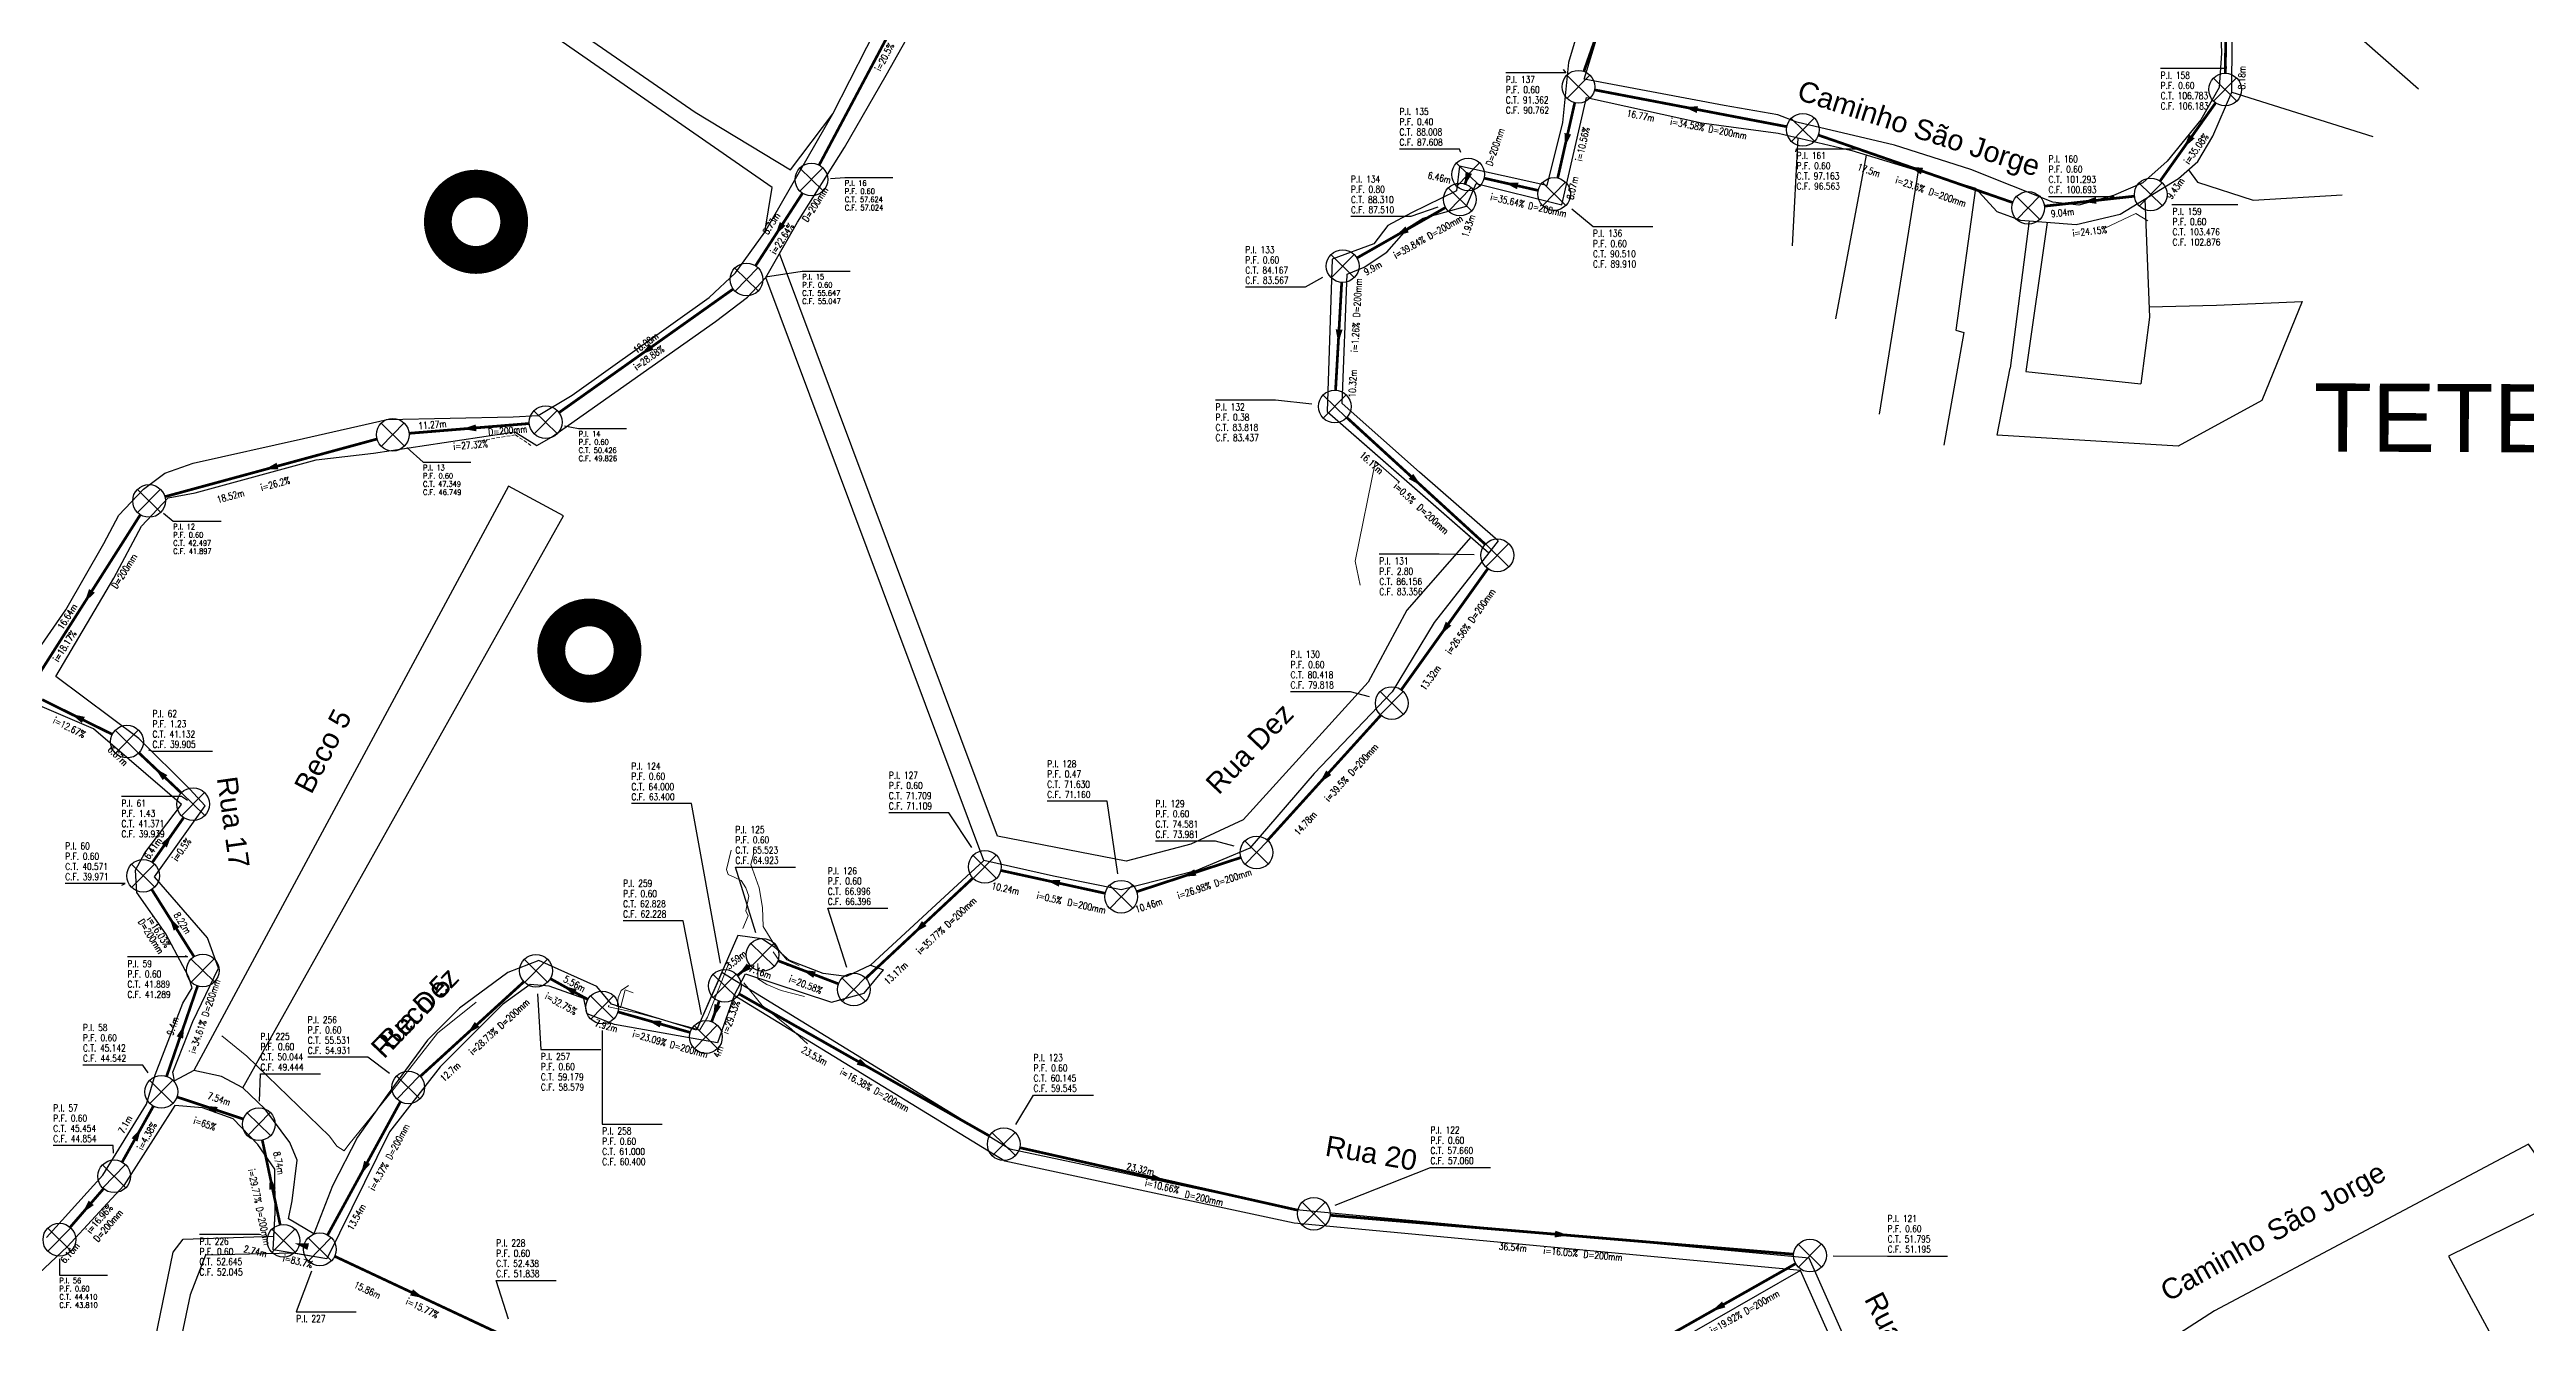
# Model space of a CAD drawing. Extents: x -289 to 361868, y -200 to 7352041.
# Drawn here: x 361453.2 to 361635, y 7351735.1 to 7351828.5 of the extents above; entities that cross this region are included whole.
import ezdxf
from ezdxf.enums import TextEntityAlignment as Align

# ---------------------------------------------------------------- set-up
doc = ezdxf.new("R2010")
doc.units = 0
doc.set_wipeout_variables(frame=1)
doc.linetypes.add('CONTINUO', pattern=[0])
doc.linetypes.add('HIDDEN', pattern=[0.375, 0.25, -0.125])
for name, color, linetype, lineweight in [('LT-CERCA', 2, 'ACAD_CERCA', 9), ('LT-CORRIMÃO-GUARDA-CORPO', 3, 'HIDDEN', 5), ('LT-MURO', 4, 'Continuous', 13), ('LT-TALUDE-CRISTA', 32, 'CONTINUO', 9), ('LT-TALUDE-PE', 32, 'CONTINUO', 9)]:
    doc.layers.add(name, color=color, linetype=linetype, lineweight=lineweight)
for name, color, linetype in [('PONTOS-Caixas - Esgoto_U', 1, 'Continuous'), ('PS_IND_COMPRIMENTO', 7, 'Continuous'), ('PS_IND_DIAMETRO', 7, 'Continuous'), ('PS_IND_FLUXO', 3, 'Continuous'), ('PS_IND_INCLINACAO', 7, 'Continuous'), ('PS_PONTOS_IDENTIFICACAO_LIN', 7, 'Continuous'), ('PS_PONTOS_IDENTIFICACAO_TXT', 7, 'Continuous'), ('quadrasultima', 250, 'Continuous'), ('TUBO_PVC', 1, 'Continuous'), ('ZZ-Carimbo Texto', 7, 'Continuous')]:
    doc.layers.add(name, color=color, linetype=linetype)
doc.styles.add('CARIMBO', font='arial.ttf', dxfattribs={"height": 2})
doc.styles.add('ROMANS', font='ROMANS.shx', dxfattribs={"height": 2})
doc.styles.get("Standard").update_dxf_attribs({"font": 'arial.ttf'})
doc.linetypes.add('ACAD_CERCA', pattern='A,25,-8,["x",Standard,S=5,R=0,X=-0.8,Y=-3],-8', length=41)

# ---------------------------------------------------------------- blocks, each defined once
blk = doc.blocks.new('*U13', base_point=(4191.731, 1118.971))
for p, q in [((4191.559, 1119.139), (4191.902, 1118.803)), ((4191.898, 1119.143), (4191.563, 1118.8))]:
    blk.add_line(p, q)
blk.add_circle((4191.731, 1118.971), 0.24)

msp = doc.modelspace()

# ---------------------------------------------------------------- linework, layer by layer
at = {"layer": 'LT-CERCA', "color": 0}
for points, elevation in [([(361603.99, 7351815.4), (361606.32, 7351816.49), (361607.2, 7351815.95)], 101.95), ([(361552.29, 7351796.77), (361550.53, 7351798.31), (361549.02, 7351790.99), (361549.4, 7351789.22)], 85.02), ([(361465.88, 7351756.15), (361467.7, 7351754.67), (361473.76, 7351748.79), (361474.3, 7351748.07), (361474.85, 7351747.71), (361475.19, 7351748.18), (361478.52, 7351752.29), (361481.7, 7351756.35), (361484.52, 7351758.63)], 46.09)]:
    msp.add_lwpolyline(points, dxfattribs=dict(at, elevation=elevation))
at = {"layer": 'LT-CORRIMÃO-GUARDA-CORPO', "color": 0, "elevation": 48.92}
msp.add_lwpolyline([(361484.55, 7351799.78), (361487.41, 7351800.25), (361488.59, 7351799.45)], dxfattribs=at)
at = {"layer": 'LT-MURO', "elevation": 63.27}
for points in [[(361500.94, 7351756.6), (361501.5, 7351757.53), (361502.49, 7351760), (361503.1, 7351761.57)], [(361500.94, 7351756.6), (361496.32, 7351757.84), (361494.24, 7351758.28), (361494.27, 7351758.4)]]:
    msp.add_lwpolyline(points, dxfattribs=at)
at = {"layer": 'LT-TALUDE-CRISTA'}
for points, elevation in [([(361504.9, 7351769.55), (361504.68, 7351768.73), (361505.29, 7351767.01), (361505.53, 7351765.58), (361505.6, 7351764.17), (361506.42, 7351762.84), (361507.33, 7351761.72), (361508.24, 7351761.3)], 66.98), ([(361508.62, 7351759.04), (361506.92, 7351759.47), (361505.86, 7351759.92), (361505.21, 7351760.33), (361505.2, 7351761.46)], 66.56), ([(361496.05, 7351759.32), (361495.47, 7351759.54), (361495.12, 7351758.21)], 62.31)]:
    msp.add_lwpolyline(points, dxfattribs=dict(at, elevation=elevation))
at = {"layer": 'LT-TALUDE-PE'}
for points, elevation in [([(361503.24, 7351769.78), (361502.89, 7351768.35), (361503.01, 7351767.98), (361503.5, 7351767.77), (361503.97, 7351767.55), (361504.32, 7351767.01), (361504.54, 7351766.4), (361504.32, 7351765.33), (361504.48, 7351764.97), (361504.1, 7351764.04)], 64.3), ([(361506.33, 7351762.32), (361506.76, 7351761.67), (361507.38, 7351761.31), (361508.3, 7351761)], 66.02), ([(361494.87, 7351758.29), (361494.95, 7351758.94), (361495.18, 7351759.47), (361495.72, 7351759.85)], 61.24), ([(361508.85, 7351755.56), (361507.68, 7351756.64), (361505.51, 7351758.37), (361504.18, 7351760.05)], 62.96)]:
    msp.add_lwpolyline(points, dxfattribs=dict(at, elevation=elevation))
at = {"layer": 'PS_IND_FLUXO'}
for points in [[(361574.14, 7351824.11, 0.5, 0, 0), (361573.15, 7351824.3, 0, 0, 0)], [(361564.63, 7351822.34, 0.5, 0, 0), (361564.41, 7351821.36, 0, 0, 0)], [(361610.42, 7351822.14, 0.5, 0, 0), (361609.84, 7351821.32, 0, 0, 0)], [(361557.37, 7351819.48, 0.5, 0, 0), (361557.05, 7351818.53, 0, 0, 0)], [(361560.96, 7351818.52, 0.5, 0, 0), (361559.99, 7351818.74, 0, 0, 0)], [(361590.62, 7351819.6, 0.5, 0, 0), (361589.68, 7351819.93, 0, 0, 0)], [(361603.4, 7351817.45, 0.5, 0, 0), (361602.41, 7351817.34, 0, 0, 0)], [(361507.02, 7351815.73, 0.5, 0, 0), (361506.48, 7351814.89, 0, 0, 0)], [(361552.84, 7351815.32, 0.5, 0, 0), (361551.97, 7351814.83, 0, 0, 0)], [(361547.85, 7351807.97, 0.5, 0, 0), (361547.79, 7351806.98, 0, 0, 0)], [(361497.41, 7351806.7, 0.5, 0, 0), (361496.6, 7351806.13, 0, 0, 0)], [(361484.52, 7351800.76, 0.5, 0, 0), (361483.52, 7351800.68, 0, 0, 0)], [(361469.95, 7351797.96, 0.5, 0, 0), (361468.99, 7351797.7, 0, 0, 0)], [(361553.12, 7351797.2, 0.5, 0, 0), (361553.86, 7351796.53, 0, 0, 0)], [(361456.34, 7351788.8, 0.5, 0, 0), (361455.8, 7351787.95, 0, 0, 0)], [(361555.88, 7351786.39, 0.5, 0, 0), (361555.29, 7351785.58, 0, 0, 0)], [(361455.71, 7351779.33, 0.5, 0, 0), (361454.81, 7351779.77, 0, 0, 0)], [(361461.7, 7351775.1, 0.5, 0, 0), (361460.97, 7351775.79, 0, 0, 0)], [(361547.09, 7351775.46, 0.5, 0, 0), (361546.42, 7351774.72, 0, 0, 0)], [(361461.63, 7351770.12, 0.5, 0, 0), (361462.21, 7351770.94, 0, 0, 0)], [(361537.3, 7351768.14, 0.5, 0, 0), (361536.35, 7351767.83, 0, 0, 0)], [(361527.34, 7351767.35, 0.5, 0, 0), (361526.37, 7351767.56, 0, 0, 0)], [(361462.55, 7351764, 0.5, 0, 0), (361462.01, 7351764.85, 0, 0, 0)], [(361517.41, 7351764.39, 0.5, 0, 0), (361516.68, 7351763.71, 0, 0, 0)], [(361504.55, 7351761.27, 0.5, 0, 0), (361503.77, 7351760.64, 0, 0, 0)], [(361509.36, 7351760.64, 0.5, 0, 0), (361508.42, 7351761, 0, 0, 0)], [(361491.79, 7351759.34, 0.5, 0, 0), (361490.91, 7351759.83, 0, 0, 0)], [(361462.79, 7351756.03, 0.5, 0, 0), (361463.12, 7351756.97, 0, 0, 0)], [(361484.6, 7351756.99, 0.5, 0, 0), (361483.87, 7351756.31, 0, 0, 0)], [(361498.07, 7351757.01, 0.5, 0, 0), (361497.11, 7351757.29, 0, 0, 0)], [(361502.26, 7351758.41, 0.5, 0, 0), (361501.91, 7351757.47, 0, 0, 0)], [(361512.57, 7351754.26, 0.5, 0, 0), (361513.44, 7351753.77, 0, 0, 0)], [(361465.49, 7351750.7, 0.5, 0, 0), (361464.54, 7351751.02, 0, 0, 0)], [(361459.46, 7351748.52, 0.5, 0, 0), (361459.95, 7351749.39, 0, 0, 0)], [(361476.54, 7351746.87, 0.5, 0, 0), (361476.06, 7351745.99, 0, 0, 0)], [(361469.59, 7351744.91, 0.5, 0, 0), (361469.39, 7351745.88, 0, 0, 0)], [(361534.12, 7351745.76, 0.5, 0, 0), (361535.1, 7351745.54, 0, 0, 0)], [(361456.29, 7351743.9, 0.5, 0, 0), (361455.63, 7351743.15, 0, 0, 0)], [(361472.21, 7351740.69, 0.5, 0, 0), (361471.24, 7351740.92, 0, 0, 0)], [(361563.69, 7351741.61, 0.5, 0, 0), (361564.69, 7351741.52, 0, 0, 0)], [(361479.79, 7351737.33, 0.5, 0, 0), (361480.69, 7351736.91, 0, 0, 0)], [(361576.07, 7351736.45, 0.5, 0, 0), (361575.2, 7351735.95, 0, 0, 0)]]:
    msp.add_lwpolyline(points, format="xyseb", dxfattribs=at)
at = {"layer": 'PS_PONTOS_IDENTIFICACAO_LIN', "linetype": 'Continuous'}
for points in [[(361564.28, 7351827.05), (361564.48, 7351826.82), (361560.08, 7351826.82)], [(361612.94, 7351827.27), (361612.93, 7351827.13), (361608.13, 7351827.13)], [(361556.77, 7351820.96), (361556.68, 7351821.22), (361552.28, 7351821.22)], [(361581.35, 7351821.02), (361581.42, 7351821.24), (361585.82, 7351821.24)], [(361510.52, 7351819.06), (361511.58, 7351819.12), (361515.1, 7351819.12)], [(361599.89, 7351817.74), (361599.91, 7351817.74), (361604.71, 7351817.74)], [(361608.94, 7351817.16), (361609, 7351817.14), (361613.8, 7351817.14)], [(361555.1, 7351816.96), (361553.12, 7351816.26), (361548.72, 7351816.26)], [(361564.93, 7351816.83), (361566.48, 7351815.53), (361570.88, 7351815.53)], [(361505.76, 7351811.85), (361508.46, 7351812.25), (361511.98, 7351812.25)], [(361546.63, 7351811.79), (361545.37, 7351811.08), (361540.97, 7351811.08)], [(361545.84, 7351802.51), (361543.18, 7351802.79), (361538.78, 7351802.79)], [(361491.01, 7351800.92), (361492.05, 7351800.72), (361495.57, 7351800.72)], [(361479.44, 7351799.32), (361480.63, 7351798.24), (361484.15, 7351798.24)], [(361461.6, 7351794.5), (361462.3, 7351793.91), (361465.82, 7351793.91)], [(361557.76, 7351791.44), (361555.2, 7351791.49), (361550.8, 7351791.49)], [(361550.07, 7351781.02), (361548.69, 7351781.39), (361544.29, 7351781.39)], [(361460.5, 7351777.15), (361460.78, 7351777.04), (361465.18, 7351777.04)], [(361463.34, 7351773.43), (361462.9, 7351773.72), (361458.5, 7351773.72)], [(361502.47, 7351761.49), (361500.32, 7351773.19), (361495.92, 7351773.19)], [(361520.91, 7351769.97), (361519.21, 7351772.52), (361514.81, 7351772.52)], [(361531.61, 7351768.04), (361530.83, 7351773.36), (361526.43, 7351773.36)], [(361540.15, 7351770.06), (361538.77, 7351770.44), (361534.37, 7351770.44)], [(361505.04, 7351763.72), (361503.55, 7351768.53), (361507.95, 7351768.53)], [(361458.53, 7351767.22), (361458.78, 7351767.33), (361454.38, 7351767.33)], [(361501.06, 7351757.73), (361499.71, 7351764.59), (361495.31, 7351764.59)], [(361501.06, 7351757.73), (361499.71, 7351764.59), (361495.31, 7351764.59)], [(361511.72, 7351761.17), (361510.33, 7351765.51), (361514.73, 7351765.51)], [(361463.19, 7351762.06), (361463.34, 7351761.94), (361458.94, 7351761.94)], [(361489.02, 7351759.24), (361489.28, 7351755.14), (361493.68, 7351755.14)], [(361489.02, 7351759.24), (361489.28, 7351755.14), (361493.68, 7351755.14)], [(361493.78, 7351756.54), (361493.78, 7351749.67), (361498.18, 7351749.67)], [(361493.78, 7351756.54), (361493.78, 7351749.67), (361498.18, 7351749.67)], [(361460.46, 7351753.45), (361460.08, 7351754.01), (361455.68, 7351754.01)], [(361478.18, 7351753.38), (361476.57, 7351754.58), (361472.17, 7351754.58)], [(361478.18, 7351753.38), (361476.57, 7351754.58), (361472.17, 7351754.58)], [(361468.64, 7351751.37), (361468.7, 7351753.36), (361473.1, 7351753.36)], [(361468.64, 7351751.37), (361468.7, 7351753.36), (361473.1, 7351753.36)], [(361524.12, 7351749.66), (361525.43, 7351751.8), (361529.83, 7351751.8)], [(361457.92, 7351747.55), (361457.9, 7351748.11), (361453.5, 7351748.11)], [(361547.57, 7351743.72), (361554.55, 7351746.49), (361558.95, 7351746.49)], [(361468.75, 7351741.55), (361468.63, 7351741.58), (361464.23, 7351741.58)], [(361468.75, 7351741.55), (361468.63, 7351741.58), (361464.23, 7351741.58)], [(361453.95, 7351739.8), (361453.95, 7351738.6), (361457.47, 7351738.6)], [(361584.1, 7351740.02), (361588.1, 7351740), (361592.5, 7351740)], [(361472.46, 7351738.89), (361471.33, 7351735.9), (361475.73, 7351735.9)], [(361472.46, 7351738.89), (361471.33, 7351735.9), (361475.73, 7351735.9)], [(361486.9, 7351735.37), (361486, 7351738.2), (361490.4, 7351738.2)], [(361486.9, 7351735.37), (361486, 7351738.2), (361490.4, 7351738.2)]]:
    msp.add_lwpolyline(points, dxfattribs=at)
at = {"layer": 'quadrasultima', "flags": 128}
for points in [[(361617.03, 7351836.58), (361623.06, 7351829.13), (361627.05, 7351825.64)], [(361613.36, 7351825.4), (361623.7, 7351822.15)], [(361581.51, 7351822.04), (361581.09, 7351814.11)], [(361586.53, 7351820.77), (361584.27, 7351808.75)], [(361590.35, 7351819.62), (361587.48, 7351801.76)], [(361610.17, 7351819.69), (361610.84, 7351818.78), (361614.92, 7351817.47), (361621.46, 7351817.87)], [(361594.54, 7351818.34), (361593.11, 7351807.94)], [(361606.97, 7351817.55), (361607.3, 7351808.89), (361606.67, 7351803.98)], [(361598.48, 7351815.95), (361597.09, 7351805.15)], [(361599.8, 7351815.84), (361598.23, 7351804.89), (361606.67, 7351803.98)], [(361607.27, 7351809.64), (361612.23, 7351809.76), (361618.52, 7351810.04), (361615.55, 7351802.76), (361609.41, 7351799.42), (361596.13, 7351800.23), (361597.09, 7351805.15)], [(361593.69, 7351807.75), (361592.22, 7351799.49)], [(361593.11, 7351807.94), (361593.69, 7351807.75)], [(361637.91, 7351744.24), (361629.24, 7351740), (361633.72, 7351731.71), (361646.62, 7351737.12)]]:
    msp.add_lwpolyline(points, dxfattribs=at)
at = {"layer": 'quadrasultima', "color": 5, "linetype": 'ByBlock', "lineweight": 30}
for points in [[(361451.08, 7351782.57), (361454.43, 7351787.42), (361457.2, 7351792.28), (361458.32, 7351794.36), (361460.13, 7351796.26), (361461.69, 7351797.44), (361463.77, 7351798.16), (361471.85, 7351799.97), (361478, 7351801.38), (361487.24, 7351801.56), (361489.09, 7351801.67), (361491.58, 7351803.17), (361501.62, 7351810.33), (361503.57, 7351812.14), (361505.71, 7351815.12), (361506.25, 7351818.39), (361482.05, 7351835.21)], [(361566.52, 7351833.74), (361564.67, 7351827.58), (361564.24, 7351823.17), (361563.09, 7351818.54), (361556.69, 7351819.96), (361556.46, 7351818.15), (361553.17, 7351816.54), (361551.42, 7351815.61), (361550.39, 7351814.26), (361547.34, 7351813.14), (361546.97, 7351801.96), (361558.83, 7351791.59), (361554.82, 7351786.49), (361551.75, 7351781.39), (361546.02, 7351775.4), (361541.3, 7351769.92), (361537.34, 7351768.26), (361531.86, 7351766.86), (361526.89, 7351767.88), (361521.79, 7351769.03), (361513.46, 7351761.35), (361511.71, 7351760.5), (361509.98, 7351760.73), (361507.51, 7351761.68), (361506.43, 7351762.67), (361505.48, 7351763.27), (361503.74, 7351763.52), (361500.7, 7351756.58), (361494.46, 7351758.49), (361493.39, 7351759.78), (361489.14, 7351761.67), (361486.86, 7351760.81), (361483.32, 7351758.18), (361480.96, 7351755.83), (361478, 7351751.79), (361475.83, 7351748.71), (361473.99, 7351745.16), (361472.62, 7351741.62), (361470.77, 7351742.72), (361471.03, 7351744.04), (361471.4, 7351747.02), (361470.86, 7351748.34), (361469.03, 7351750.79), (361467.4, 7351752.35), (361465.85, 7351753.17), (361463.81, 7351753.6), (361462.4, 7351752.85), (361462.28, 7351753.5), (361463.75, 7351757.21), (361465.63, 7351761.11), (361464.82, 7351763.35), (361460.94, 7351767.82), (361464.65, 7351773.02), (361463.52, 7351774.26), (361459.78, 7351777.97), (361453.7, 7351782.52), (361457.94, 7351789.73), (361459.97, 7351793.55), (361461.92, 7351795.62), (361463.91, 7351796), (361472.78, 7351798.41), (361477, 7351798.91), (361487.37, 7351800.46), (361488.99, 7351799.46), (361490.06, 7351800.09), (361502.08, 7351808.56), (361504.45, 7351810.36), (361505.79, 7351811.79), (361508.11, 7351815.86), (361511.55, 7351821.33), (361514.61, 7351826.65), (361518.35, 7351833.3)], [(361566.52, 7351833.74), (361564.67, 7351827.58), (361564.24, 7351823.17), (361563.09, 7351818.54), (361556.69, 7351819.96), (361556.46, 7351818.15), (361553.17, 7351816.54), (361551.42, 7351815.61), (361550.39, 7351814.26), (361547.34, 7351813.14), (361546.97, 7351801.96), (361557.51, 7351792.74), (361552.82, 7351787.38), (361549.97, 7351782.11), (361540.81, 7351772.01), (361536.96, 7351770.21), (361532.22, 7351768.97), (361522.79, 7351770.8), (361506.8, 7351813.56)], [(361612.47, 7351831.76), (361612.6, 7351828.26), (361612.42, 7351825.73), (361611.08, 7351823.36), (361608.6, 7351820.34), (361606.82, 7351818.74), (361604.68, 7351817.81), (361602.13, 7351817.09), (361600.22, 7351817.32), (361594.21, 7351819.72), (361588.59, 7351821.5), (361581.44, 7351823.18), (361580.05, 7351823.74), (361576.1, 7351824.41), (361565.83, 7351826.35), (361568.35, 7351834.58)], [(361612.47, 7351831.76), (361612.6, 7351828.26), (361612.42, 7351825.73), (361611.08, 7351823.36), (361608.6, 7351820.34), (361606.82, 7351818.74), (361604.68, 7351817.81), (361602.13, 7351817.09), (361600.22, 7351817.32), (361594.21, 7351819.72), (361588.59, 7351821.5), (361581.44, 7351823.18), (361580.05, 7351823.74), (361576.1, 7351824.41), (361565.83, 7351826.35), (361568.35, 7351834.58)], [(361506.8, 7351813.56), (361508.11, 7351815.86), (361511.55, 7351821.33), (361514.61, 7351826.65), (361518.35, 7351833.3)], [(361451.08, 7351782.57), (361454.43, 7351787.42), (361457.2, 7351792.28), (361458.32, 7351794.36), (361460.13, 7351796.26), (361461.69, 7351797.44), (361463.77, 7351798.16), (361471.85, 7351799.97), (361478, 7351801.38), (361487.24, 7351801.56), (361489.09, 7351801.67), (361491.58, 7351803.17), (361501.62, 7351810.33), (361503.57, 7351812.14), (361505.71, 7351815.12), (361510.7, 7351823.79), (361514.44, 7351831.15)], [(361491.04, 7351830.53), (361500.61, 7351823.93), (361507.6, 7351819.7), (361510.7, 7351823.79), (361514.44, 7351831.15)], [(361559.53, 7351792.48), (361553.76, 7351797.51), (361548.07, 7351802.55), (361548.43, 7351812.03), (361549.68, 7351812.56), (361551.35, 7351813.65), (361552.96, 7351815.48), (361554.01, 7351816.15), (361557.19, 7351817.02), (361557.9, 7351818.7), (361564.18, 7351817.13), (361566.01, 7351825.01), (361574.43, 7351823.13), (361580.07, 7351822.38), (361585.48, 7351821.1), (361594.54, 7351818.34), (361596.11, 7351816.64), (361597.84, 7351816), (361601.93, 7351815.67), (361605.15, 7351816.44), (361609.45, 7351819.06), (361610.87, 7351820.3), (361611.97, 7351822.16), (361613.36, 7351825.4), (361613.38, 7351829.22)], [(361559.53, 7351792.48), (361553.76, 7351797.51), (361548.07, 7351802.55), (361548.43, 7351812.03), (361549.68, 7351812.56), (361551.35, 7351813.65), (361552.96, 7351815.48), (361554.01, 7351816.15), (361557.19, 7351817.02), (361557.9, 7351818.7), (361564.18, 7351817.13), (361566.01, 7351825.01), (361574.43, 7351823.13), (361580.07, 7351822.38), (361585.48, 7351821.1), (361594.54, 7351818.34), (361596.11, 7351816.64), (361597.84, 7351816), (361601.93, 7351815.67), (361605.15, 7351816.44), (361609.45, 7351819.06), (361610.87, 7351820.3), (361611.97, 7351822.16), (361613.36, 7351825.4), (361613.38, 7351829.22)], [(361486.91, 7351796.49), (361463.81, 7351753.6), (361462.4, 7351752.85), (361462.28, 7351753.5), (361463.75, 7351757.21), (361465.63, 7351761.11), (361464.82, 7351763.35), (361460.94, 7351767.82), (361464.65, 7351773.02), (361463.52, 7351774.26), (361459.78, 7351777.97), (361453.7, 7351782.52), (361457.94, 7351789.73), (361459.97, 7351793.55), (361461.92, 7351795.62), (361463.91, 7351796), (361472.78, 7351798.41), (361477, 7351798.91), (361487.37, 7351800.46), (361488.99, 7351799.46), (361490.06, 7351800.09), (361502.08, 7351808.56), (361504.45, 7351810.36), (361505.79, 7351811.79)], [(361558.83, 7351791.59), (361554.82, 7351786.49), (361551.75, 7351781.39), (361546.02, 7351775.4), (361541.3, 7351769.92), (361537.34, 7351768.26), (361531.86, 7351766.86), (361526.89, 7351767.88), (361521.79, 7351769.03), (361505.79, 7351811.79)], [(361590.43, 7351721.63), (361582.35, 7351739.85), (361544.69, 7351743.38), (361523.69, 7351747.85), (361502.55, 7351760.81), (361500.7, 7351756.58), (361494.46, 7351758.49), (361493.39, 7351759.78), (361489.14, 7351761.67), (361486.86, 7351760.81), (361483.32, 7351758.18), (361480.96, 7351755.83), (361478, 7351751.79), (361475.83, 7351748.71), (361473.99, 7351745.16), (361472.62, 7351741.62), (361470.77, 7351742.72), (361471.03, 7351744.04), (361471.4, 7351747.02), (361470.86, 7351748.34), (361469.03, 7351750.79), (361467.4, 7351752.35), (361490.94, 7351794.31), (361486.91, 7351796.49)], [(361559.53, 7351792.48), (361558.83, 7351791.59)], [(361559.53, 7351792.48), (361558.83, 7351791.59)], [(361453, 7351741.36), (361457.13, 7351745.93), (361460.35, 7351751.14), (361460.97, 7351753.3), (361463.01, 7351758.54), (361463.7, 7351759.68), (361463.42, 7351760.5), (361461.75, 7351763.64), (361459.63, 7351766.67), (361459.53, 7351768.31), (361460.22, 7351769.58), (361462.9, 7351773.13), (361456.46, 7351778.68), (361449.78, 7351781.54)], [(361453, 7351741.36), (361457.13, 7351745.93), (361460.35, 7351751.14), (361460.97, 7351753.3), (361463.01, 7351758.54), (361463.7, 7351759.68), (361463.42, 7351760.5), (361461.75, 7351763.64), (361459.63, 7351766.67), (361459.53, 7351768.31), (361460.22, 7351769.58), (361462.9, 7351773.13), (361456.46, 7351778.68), (361449.78, 7351781.54)], [(361503.47, 7351759.12), (361504.29, 7351760.7), (361510.6, 7351758.63), (361513, 7351759.28), (361514.43, 7351761)], [(361513.46, 7351761.35), (361514.43, 7351761)], [(361581.7, 7351738.94), (361544.55, 7351742.42), (361523.33, 7351746.95), (361503.47, 7351759.12), (361502.24, 7351755.63), (361494.67, 7351756.98), (361492.68, 7351757.77), (361492.43, 7351758.9), (361489.88, 7351759.79), (361488.49, 7351759.91), (361486.47, 7351758.46), (361481.9, 7351753.89), (361478.18, 7351749.1), (361473.57, 7351739.8), (361469.63, 7351740.46), (361469.79, 7351743.17), (361469.76, 7351746.38), (361468.5, 7351748.18), (361466.7, 7351750.07), (361464.46, 7351750.86), (361462.41, 7351751.05), (361458.69, 7351745.18), (361454.52, 7351740.68), (361450.8, 7351737.17)], [(361503.47, 7351759.12), (361502.24, 7351755.63), (361494.67, 7351756.98), (361492.68, 7351757.77), (361492.43, 7351758.9), (361489.88, 7351759.79), (361488.49, 7351759.91), (361486.47, 7351758.46), (361481.9, 7351753.89), (361478.18, 7351749.1), (361473.57, 7351739.8), (361471.15, 7351740.2), (361464.66, 7351740.05), (361463.54, 7351737.16), (361461.52, 7351727.5), (361453.48, 7351714.86)], [(361598.04, 7351702.89), (361591.39, 7351717.2), (361581.7, 7351738.94), (361544.55, 7351742.42), (361523.33, 7351746.95), (361503.47, 7351759.12)], [(361469.69, 7351741.46), (361469.79, 7351743.17), (361469.76, 7351746.38), (361468.5, 7351748.18), (361466.7, 7351750.07), (361464.46, 7351750.86), (361462.41, 7351751.05), (361458.69, 7351745.18), (361454.52, 7351740.68), (361450.8, 7351737.17), (361445.44, 7351732.07), (361439.54, 7351727.05), (361435.03, 7351719.83), (361442.47, 7351715.03), (361443.89, 7351714.53), (361445.31, 7351714.53), (361446.41, 7351714.72), (361448.75, 7351714.97), (361450.04, 7351715.28), (361450.39, 7351715.04), (361459.86, 7351728.36), (361462.3, 7351740.27), (361463.02, 7351741.23), (361469.69, 7351741.46)], [(361591.39, 7351717.2), (361581.7, 7351738.94), (361569.09, 7351731.71)]]:
    msp.add_lwpolyline(points, dxfattribs=at)
at = {"layer": 'quadrasultima', "const_width": 2.04, "flags": 128}
for points in [[(361481.72, 7351815.88, 1), (361487.32, 7351815.88, 1)], [(361490.04, 7351784.42, 1), (361495.64, 7351784.42, 1)]]:
    msp.add_lwpolyline(points, format="xyb", close=True, dxfattribs=at)
at = {"layer": 'quadrasultima', "color": 5, "linetype": 'ByBlock', "lineweight": 30}
msp.add_lwpolyline([(361656.71, 7351727.22), (361652.77, 7351729.09), (361650.18, 7351731.01), (361648.71, 7351731.05), (361645.06, 7351741.67), (361640.35, 7351740.61), (361637.51, 7351744.83), (361635.11, 7351748.21), (361612.09, 7351735.98), (361599.9, 7351728.12), (361590.43, 7351721.63), (361599.21, 7351702.66), (361610.53, 7351705.94), (361616.48, 7351705.86), (361626.88, 7351707.77), (361644.78, 7351712.59), (361647.47, 7351717.42)], close=True, dxfattribs=at)
msp.add_lwpolyline([(361656.71, 7351727.22), (361652.77, 7351729.09), (361650.18, 7351731.01), (361648.71, 7351731.05), (361645.06, 7351741.67), (361640.35, 7351740.61), (361637.51, 7351744.83), (361635.11, 7351748.21), (361612.09, 7351735.98), (361599.9, 7351728.12), (361590.43, 7351721.63), (361599.21, 7351702.66), (361610.53, 7351705.94), (361616.48, 7351705.86), (361626.88, 7351707.77), (361644.78, 7351712.59), (361647.47, 7351717.42)], close=True, dxfattribs=at)
at = {"layer": 'TUBO_PVC', "linetype": 'Continuous', "const_width": 0.2}
for points in [[(361565.81, 7351826.92), (361571.04, 7351841.81)], [(361509.69, 7351820.03), (361520.17, 7351839.75)], [(361612.95, 7351832.56), (361612.87, 7351826.77)], [(361563.89, 7351819.09), (361565.14, 7351824.62)], [(361566.59, 7351825.56), (361580.7, 7351822.86)], [(361612.16, 7351824.6), (361608.09, 7351818.87)], [(361597.28, 7351817.29), (361583.02, 7351822.24)], [(361557.09, 7351818.66), (361557.32, 7351819.35)], [(361558.49, 7351819.08), (361562.46, 7351818.18)], [(361505.03, 7351812.65), (361508.47, 7351817.97)], [(361606.21, 7351817.76), (361599.61, 7351817.03)], [(361549.15, 7351813.22), (361555.66, 7351816.93)], [(361490.61, 7351801.88), (361503.39, 7351810.95)], [(361547.59, 7351803.52), (361548.04, 7351811.43)], [(361479.6, 7351800.36), (361488.44, 7351801.08)], [(361558.57, 7351792.22), (361548.41, 7351801.52)], [(361461.69, 7351795.71), (361477.25, 7351799.94)], [(361452.25, 7351782.37), (361459.89, 7351794.39)], [(361558.76, 7351790.43), (361552.41, 7351781.54)], [(361457.84, 7351778.27), (361452.69, 7351780.82)], [(361542.6, 7351770.5), (361550.91, 7351779.68)], [(361462.89, 7351773.98), (361459.78, 7351776.92)], [(361460.77, 7351768.88), (361463.07, 7351772.17)], [(361523.02, 7351768.29), (361530.69, 7351766.61)], [(361533, 7351766.73), (361540.65, 7351769.24)], [(361463.83, 7351761.96), (361460.73, 7351766.89)], [(361513.11, 7351760.37), (361520.98, 7351767.73)], [(361503.7, 7351760.58), (361504.62, 7351761.34)], [(361506.67, 7351761.67), (361511.11, 7351759.97)], [(361461.82, 7351753.19), (361464.09, 7351759.81)], [(361522.19, 7351748.81), (361503.82, 7351759.23)], [(361458.56, 7351746.9), (361460.85, 7351751)], [(361544.82, 7351743.36), (361524.41, 7351747.95)], [(361454.73, 7351742.1), (361457.19, 7351744.94)], [(361581.2, 7351740.13), (361547.18, 7351742.99)], [(361569.91, 7351732.96), (361581.35, 7351739.44)]]:
    msp.add_lwpolyline(points, dxfattribs=at)
at = {"layer": 'TUBO_PVC', "const_width": 0.2}
for points in [[(361480.43, 7351753.18), (361488.04, 7351760.13)], [(361489.97, 7351760.35), (361492.73, 7351758.82)], [(361494.94, 7351757.91), (361500.24, 7351756.4)], [(361502.36, 7351758.69), (361501.81, 7351757.19)], [(361467.45, 7351750.05), (361462.57, 7351751.67)], [(361473.63, 7351741.54), (361478.97, 7351751.32)], [(361468.84, 7351748.5), (361470.15, 7351742.29)], [(361471.56, 7351740.84), (361471.89, 7351740.76)], [(361474.15, 7351739.98), (361486.34, 7351734.26)]]:
    msp.add_lwpolyline(points, dxfattribs=at)

# ---------------------------------------------------------------- block references
at = {"layer": 'PONTOS-Caixas - Esgoto_U', "xscale": 5, "yscale": 5, "zscale": 5}
for p in [(361565.41, 7351825.79), (361612.86, 7351825.58), (361581.88, 7351822.63), (361509.13, 7351818.98), (361557.32, 7351819.35), (361563.63, 7351817.92), (361607.4, 7351817.89), (361556.71, 7351817.52), (361598.41, 7351816.9), (361548.11, 7351812.63), (361504.37, 7351811.65), (361547.53, 7351802.33), (361478.41, 7351800.26), (361489.63, 7351801.18), (361460.53, 7351795.4), (361559.46, 7351791.41), (361551.71, 7351780.57), (361458.91, 7351777.74), (361463.76, 7351773.15), (361541.79, 7351769.61), (361460.09, 7351767.9), (361521.85, 7351768.55), (361531.86, 7351766.36), (361505.55, 7351762.1), (361464.47, 7351760.95), (361488.92, 7351760.93), (361502.77, 7351759.82), (361493.78, 7351758.24), (361512.24, 7351759.55), (361501.39, 7351756.07), (361479.55, 7351752.37), (361461.43, 7351752.05), (361468.59, 7351749.67), (361523.24, 7351748.21), (361457.97, 7351745.85), (361545.99, 7351743.1), (361453.95, 7351741.2), (361470.39, 7351741.12), (361473.06, 7351740.49), (361582.4, 7351740.03)]:
    msp.add_blockref('*U13', p, dxfattribs=at)

# ---------------------------------------------------------------- texts
at = {"layer": 'PS_IND_COMPRIMENTO', "style": 'ROMANS', "width": 0.8}
for s, rotation, p in [('8.18m', 89.1992, (361614.09, 7351826.45)), ('16.77m', 349.1602, (361569.98, 7351823.66)), ('6.46m', 347.1925, (361555.21, 7351819.12)), ('8.07m', 77.2353, (361564.98, 7351818.36)), ('17.5m', 340.875, (361586.72, 7351819.66)), ('9.43m', 54.6194, (361609.22, 7351818.33)), ('8.73m', 57.028, (361506.19, 7351815.75)), ('1.93m', 71.33, (361557.34, 7351815.58)), ('9.04m', 6.2981, (361600.93, 7351816.55)), ('9.9m', 29.6552, (361550.32, 7351812.48)), ('18.08m', 35.3854, (361496.98, 7351806.99)), ('10.32m', 86.7816, (361548.85, 7351804.01)), ('11.27m', 4.6942, (361481.32, 7351800.99)), ('16.17m', 317.5339, (361550.23, 7351798.19)), ('18.52m', 15.2101, (361466.51, 7351795.75)), ('16.64m', 57.5785, (361454.54, 7351786.92)), ('13.32m', 54.4651, (361554.55, 7351782.43)), ('6.67m', 316.5322, (361458.24, 7351776.69)), ('14.78m', 47.8304, (361545.38, 7351771.75)), ('6.41m', 55.0517, (361460.82, 7351769.91)), ('10.24m', 347.6212, (361523.37, 7351766.96)), ('8.22m', 302.2545, (361462.98, 7351764.43)), ('10.46m', 18.1621, (361533.88, 7351765.73)), ('3.59m', 39.4025, (361503.6, 7351761.74)), ('7.16m', 339.1222, (361505.37, 7351760.85)), ('13.17m', 43.1191, (361515.33, 7351760.76)), ('5.56m', 330.9738, (361491.75, 7351759.97)), ('9.4m', 71.1337, (361462.27, 7351756.87)), ('7.92m', 344.091, (361494.08, 7351756.88)), ('4m', 69.8245, (361502.3, 7351754.99)), ('23.53m', 330.4476, (361509.36, 7351754.68)), ('12.7m', 42.421, (361482.63, 7351753.52)), ('7.54m', 341.5754, (361465.67, 7351751.52)), ('7.1m', 60.813, (361458.78, 7351749.66)), ('8.74m', 281.9186, (361470.06, 7351746.82)), ('23.32m', 347.3183, (361533.27, 7351746.37)), ('13.54m', 61.3638, (361475.75, 7351742.86)), ('6.16m', 49.1625, (361454.73, 7351740.23)), ('36.54m', 355.1906, (361560.6, 7351740.64)), ('2.74m', 346.5786, (361468.33, 7351740.35)), ('15.86m', 334.9002, (361476.55, 7351737.5))]:
    msp.add_text(s, height=0.5, rotation=rotation, dxfattribs=at).set_placement(p, align=Align.MIDDLE_CENTER)
at = {"layer": 'PS_IND_DIAMETRO', "style": 'ROMANS', "width": 0.8}
for rotation, p in [(71.33, (361559.3, 7351821.36)), (349.1602, (361576.36, 7351822.44)), (57.028, (361509.41, 7351817.16)), (347.1925, (361563.13, 7351816.77)), (340.875, (361592.49, 7351817.66)), (29.6552, (361555.62, 7351815.49)), (86.7816, (361549.2, 7351810.3)), (4.6942, (361486.85, 7351800.57)), (317.5339, (361554.73, 7351794.07)), (57.5785, (361458.71, 7351790.25)), (54.4651, (361558.32, 7351787.72)), (47.8304, (361549.61, 7351776.42)), (18.1621, (361540.06, 7351767.76)), (302.2545, (361460.68, 7351763.45)), (43.1191, (361520.07, 7351765.21)), (347.6212, (361529.33, 7351765.66)), (71.1337, (361465.08, 7351758.94)), (42.421, (361487.28, 7351757.77)), (344.091, (361500.14, 7351755.15)), (330.4476, (361515.01, 7351751.47)), (61.3638, (361478.77, 7351748.39)), (347.3183, (361537.94, 7351744.23)), (49.1625, (361457.53, 7351742.23)), (281.9186, (361468.91, 7351742.21)), (355.1906, (361567.21, 7351740.01)), (29.5365, (361578.85, 7351736.61))]:
    msp.add_text('D=200mm', height=0.5, rotation=rotation, dxfattribs=at).set_placement(p, align=Align.MIDDLE_CENTER)
at = {"layer": 'PS_IND_INCLINACAO', "style": 'ROMANS', "width": 0.8}
for s, rotation, p in [('i=20.5%', 62.0037, (361514.49, 7351827.97)), ('i=10.56%', 77.2353, (361565.71, 7351821.58)), ('i=34.58%', 349.1602, (361573.41, 7351823.01)), ('i=35.08%', 54.6194, (361610.74, 7351821.24)), ('i=23.6%', 340.875, (361589.75, 7351818.61)), ('i=35.64%', 347.1925, (361560.2, 7351817.44)), ('i=22.64%', 57.028, (361506.98, 7351814.64)), ('i=24.15%', 6.2981, (361602.93, 7351815.18)), ('i=39.84%', 29.6552, (361553.01, 7351814.01)), ('i=1.26%', 86.7816, (361549.04, 7351807.41)), ('i=28.88%', 35.3854, (361497.21, 7351805.9)), ('i=27.32%', 4.6942, (361484.12, 7351799.5)), ('i=26.2%', 15.2101, (361469.79, 7351796.65)), ('i=0.5%', 317.5339, (361552.66, 7351795.96)), ('i=26.56%', 54.4651, (361556.58, 7351785.28)), ('i=18.17%', 57.5785, (361454.34, 7351784.75)), ('i=12.67%', 333.6881, (361454.68, 7351778.78)), ('i=39.5%', 47.8304, (361547.66, 7351774.27)), ('i=0.5%', 55.0517, (361462.92, 7351769.82)), ('i=0.5%', 347.6212, (361526.59, 7351766.26)), ('i=26.98%', 18.1621, (361537.21, 7351766.82)), ('i=16.03%', 302.2545, (361461.24, 7351763.77)), ('i=35.77%', 43.1191, (361517.88, 7351763.15)), ('i=32.75%', 330.9738, (361490.76, 7351758.51)), ('i=20.58%', 339.1222, (361508.71, 7351759.91)), ('i=34.61%', 71.1337, (361464.11, 7351756.1)), ('i=29.33%', 69.8245, (361503.23, 7351757.52)), ('i=28.73%', 42.421, (361485.06, 7351755.75)), ('i=23.09%', 344.091, (361497.25, 7351755.97)), ('i=16.38%', 330.4476, (361512.4, 7351752.95)), ('i=65%', 341.5754, (361464.62, 7351749.7)), ('i=4.38%', 60.813, (361460.38, 7351748.8)), ('i=29.77%', 281.9186, (361468.29, 7351745.14)), ('i=4.37%', 61.3638, (361477.38, 7351745.84)), ('i=10.66%', 347.3183, (361534.86, 7351745.11)), ('i=16.96%', 49.1625, (361456.89, 7351742.72)), ('i=83.7%', 346.5786, (361471.44, 7351739.61)), ('i=16.05%', 355.1906, (361564.12, 7351740.3)), ('i=15.77%', 334.9002, (361480.58, 7351736.18)), ('i=19.92%', 29.5365, (361576.24, 7351735.13))]:
    msp.add_text(s, height=0.5, rotation=rotation, dxfattribs=at).set_placement(p, align=Align.MIDDLE_CENTER)
at = {"layer": 'PS_PONTOS_IDENTIFICACAO_TXT', "style": 'ROMANS', "width": 0.8}
for s, height, p in [('P.I. 137', 0.5, (361560.08, 7351826.07)), ('P.I. 158', 0.5, (361608.13, 7351826.38)), ('C.T. 91.362', 0.5, (361560.08, 7351824.57)), ('P.F. 0.60', 0.5, (361560.08, 7351825.32)), ('C.T. 106.783', 0.5, (361608.13, 7351824.88)), ('C.F. 106.183', 0.5, (361608.13, 7351824.13)), ('P.F. 0.60', 0.5, (361608.13, 7351825.63)), ('C.T. 88.008', 0.5, (361552.28, 7351822.22)), ('P.I. 135', 0.5, (361552.28, 7351823.72)), ('P.F. 0.40', 0.5, (361552.28, 7351822.97)), ('C.F. 90.762', 0.5, (361560.08, 7351823.82)), ('C.F. 87.608', 0.5, (361552.28, 7351821.47)), ('P.I. 161', 0.5, (361581.42, 7351820.49)), ('P.I. 134', 0.5, (361548.72, 7351818.76)), ('C.T. 97.163', 0.5, (361581.42, 7351818.99)), ('P.F. 0.60', 0.5, (361581.42, 7351819.74)), ('C.T. 101.293', 0.5, (361599.91, 7351818.74)), ('P.I. 160', 0.5, (361599.91, 7351820.24)), ('P.F. 0.60', 0.5, (361599.91, 7351819.49)), ('C.T. 57.624', 0.4, (361511.58, 7351817.32)), ('C.F. 57.024', 0.4, (361511.58, 7351816.72)), ('P.I. 16', 0.4, (361511.58, 7351818.52)), ('P.F. 0.60', 0.4, (361511.58, 7351817.92)), ('C.T. 88.310', 0.5, (361548.72, 7351817.26)), ('P.F. 0.80', 0.5, (361548.72, 7351818.01)), ('C.F. 96.563', 0.5, (361581.42, 7351818.24)), ('C.F. 100.693', 0.5, (361599.91, 7351817.99)), ('C.F. 87.510', 0.5, (361548.72, 7351816.51)), ('C.T. 103.476', 0.5, (361609, 7351814.89)), ('P.I. 159', 0.5, (361609, 7351816.39)), ('P.F. 0.60', 0.5, (361609, 7351815.64)), ('P.I. 133', 0.5, (361540.97, 7351813.58)), ('C.T. 90.510', 0.5, (361566.48, 7351813.28)), ('P.I. 136', 0.5, (361566.48, 7351814.78)), ('P.F. 0.60', 0.5, (361566.48, 7351814.03)), ('C.F. 102.876', 0.5, (361609, 7351814.14)), ('P.I. 15', 0.4, (361508.46, 7351811.65)), ('C.T. 84.167', 0.5, (361540.97, 7351812.08)), ('C.F. 83.567', 0.5, (361540.97, 7351811.33)), ('P.F. 0.60', 0.5, (361540.97, 7351812.83)), ('C.F. 89.910', 0.5, (361566.48, 7351812.53)), ('C.T. 55.647', 0.4, (361508.46, 7351810.45)), ('C.F. 55.047', 0.4, (361508.46, 7351809.85)), ('P.F. 0.60', 0.4, (361508.46, 7351811.05)), ('C.T. 83.818', 0.5, (361538.78, 7351800.54)), ('P.I. 132', 0.5, (361538.78, 7351802.04)), ('P.F. 0.38', 0.5, (361538.78, 7351801.29)), ('C.T. 50.426', 0.4, (361492.05, 7351798.92)), ('P.I. 14', 0.4, (361492.05, 7351800.12)), ('P.F. 0.60', 0.4, (361492.05, 7351799.52)), ('C.F. 83.437', 0.5, (361538.78, 7351799.79)), ('P.I. 13', 0.4, (361480.63, 7351797.64)), ('P.F. 0.60', 0.4, (361480.63, 7351797.04)), ('C.F. 49.826', 0.4, (361492.05, 7351798.32)), ('C.T. 47.349', 0.4, (361480.63, 7351796.44)), ('C.F. 46.749', 0.4, (361480.63, 7351795.84)), ('P.I. 12', 0.4, (361462.3, 7351793.31)), ('C.T. 42.497', 0.4, (361462.3, 7351792.11)), ('C.F. 41.897', 0.4, (361462.3, 7351791.51)), ('P.F. 0.60', 0.4, (361462.3, 7351792.71)), ('P.I. 131', 0.5, (361550.8, 7351790.74)), ('P.F. 2.80', 0.5, (361550.8, 7351789.99)), ('C.T. 86.156', 0.5, (361550.8, 7351789.24)), ('C.F. 83.356', 0.5, (361550.8, 7351788.49)), ('C.T. 80.418', 0.5, (361544.29, 7351782.39)), ('P.I. 130', 0.5, (361544.29, 7351783.89)), ('P.F. 0.60', 0.5, (361544.29, 7351783.14)), ('C.F. 79.818', 0.5, (361544.29, 7351781.64)), ('P.I. 62', 0.5, (361460.78, 7351779.54)), ('P.F. 1.23', 0.5, (361460.78, 7351778.79)), ('C.T. 41.132', 0.5, (361460.78, 7351778.04)), ('C.F. 39.905', 0.5, (361460.78, 7351777.29)), ('P.I. 124', 0.5, (361495.92, 7351775.69)), ('P.F. 0.60', 0.5, (361495.92, 7351774.94)), ('P.I. 127', 0.5, (361514.81, 7351775.02)), ('P.I. 128', 0.5, (361526.43, 7351775.86)), ('P.F. 0.47', 0.5, (361526.43, 7351775.11)), ('C.T. 64.000', 0.5, (361495.92, 7351774.19)), ('C.F. 63.400', 0.5, (361495.92, 7351773.44)), ('C.T. 71.709', 0.5, (361514.81, 7351773.52)), ('P.F. 0.60', 0.5, (361514.81, 7351774.27)), ('C.T. 71.630', 0.5, (361526.43, 7351774.36)), ('C.F. 71.160', 0.5, (361526.43, 7351773.61)), ('C.T. 41.371', 0.5, (361458.5, 7351771.47)), ('P.I. 61', 0.5, (361458.5, 7351772.97)), ('P.F. 1.43', 0.5, (361458.5, 7351772.22)), ('C.F. 71.109', 0.5, (361514.81, 7351772.77)), ('C.T. 74.581', 0.5, (361534.37, 7351771.44)), ('P.I. 129', 0.5, (361534.37, 7351772.94)), ('P.F. 0.60', 0.5, (361534.37, 7351772.19)), ('P.I. 60', 0.5, (361454.38, 7351769.83)), ('C.F. 39.939', 0.5, (361458.5, 7351770.72)), ('C.T. 65.523', 0.5, (361503.55, 7351769.53)), ('P.I. 125', 0.5, (361503.55, 7351771.03)), ('P.F. 0.60', 0.5, (361503.55, 7351770.28)), ('C.F. 73.981', 0.5, (361534.37, 7351770.69)), ('C.T. 40.571', 0.5, (361454.38, 7351768.33)), ('C.F. 39.971', 0.5, (361454.38, 7351767.58)), ('P.F. 0.60', 0.5, (361454.38, 7351769.08)), ('C.F. 64.923', 0.5, (361503.55, 7351768.78)), ('P.I. 126', 0.5, (361510.33, 7351768.01)), ('P.I. 259', 0.5, (361495.31, 7351767.09)), ('P.F. 0.60', 0.5, (361495.31, 7351766.34)), ('C.T. 66.996', 0.5, (361510.33, 7351766.51)), ('C.F. 66.396', 0.5, (361510.33, 7351765.76)), ('P.F. 0.60', 0.5, (361510.33, 7351767.26)), ('C.T. 62.828', 0.5, (361495.31, 7351765.59)), ('C.F. 62.228', 0.5, (361495.31, 7351764.84)), ('P.I. 59', 0.5, (361458.94, 7351761.19)), ('P.F. 0.60', 0.5, (361458.94, 7351760.44)), ('C.T. 41.889', 0.5, (361458.94, 7351759.69)), ('C.F. 41.289', 0.5, (361458.94, 7351758.94)), ('P.I. 256', 0.5, (361472.17, 7351757.08)), ('C.T. 45.142', 0.5, (361455.68, 7351755.01)), ('P.I. 58', 0.5, (361455.68, 7351756.51)), ('P.F. 0.60', 0.5, (361455.68, 7351755.76)), ('P.I. 225', 0.5, (361468.7, 7351755.86)), ('P.F. 0.60', 0.5, (361468.7, 7351755.11)), ('C.T. 55.531', 0.5, (361472.17, 7351755.58)), ('C.F. 54.931', 0.5, (361472.17, 7351754.83)), ('P.F. 0.60', 0.5, (361472.17, 7351756.33)), ('C.F. 44.542', 0.5, (361455.68, 7351754.26)), ('C.T. 50.044', 0.5, (361468.7, 7351754.36)), ('C.F. 49.444', 0.5, (361468.7, 7351753.61)), ('P.I. 257', 0.5, (361489.28, 7351754.39)), ('P.F. 0.60', 0.5, (361489.28, 7351753.64)), ('P.I. 123', 0.5, (361525.43, 7351754.3)), ('P.F. 0.60', 0.5, (361525.43, 7351753.55)), ('C.T. 59.179', 0.5, (361489.28, 7351752.89)), ('C.F. 58.579', 0.5, (361489.28, 7351752.14)), ('C.T. 60.145', 0.5, (361525.43, 7351752.8)), ('C.F. 59.545', 0.5, (361525.43, 7351752.05)), ('P.I. 57', 0.5, (361453.5, 7351750.61)), ('P.F. 0.60', 0.5, (361453.5, 7351749.86)), ('C.T. 45.454', 0.5, (361453.5, 7351749.11)), ('C.F. 44.854', 0.5, (361453.5, 7351748.36)), ('P.I. 258', 0.5, (361493.78, 7351748.92)), ('P.F. 0.60', 0.5, (361493.78, 7351748.17)), ('P.I. 122', 0.5, (361554.55, 7351748.99)), ('P.F. 0.60', 0.5, (361554.55, 7351748.24)), ('C.T. 61.000', 0.5, (361493.78, 7351747.42)), ('C.F. 60.400', 0.5, (361493.78, 7351746.67)), ('C.T. 57.660', 0.5, (361554.55, 7351747.49)), ('C.F. 57.060', 0.5, (361554.55, 7351746.74)), ('P.I. 121', 0.5, (361588.1, 7351742.5)), ('P.I. 226', 0.5, (361464.23, 7351740.83)), ('P.I. 228', 0.5, (361486, 7351740.7)), ('C.T. 51.795', 0.5, (361588.1, 7351741)), ('P.F. 0.60', 0.5, (361588.1, 7351741.75)), ('C.T. 52.645', 0.5, (361464.23, 7351739.33)), ('C.F. 52.045', 0.5, (361464.23, 7351738.58)), ('P.F. 0.60', 0.5, (361464.23, 7351740.08)), ('C.T. 52.438', 0.5, (361486, 7351739.2)), ('P.F. 0.60', 0.5, (361486, 7351739.95)), ('C.F. 51.195', 0.5, (361588.1, 7351740.25)), ('C.T. 44.410', 0.4, (361453.95, 7351736.8)), ('P.I. 56', 0.4, (361453.95, 7351738)), ('P.F. 0.60', 0.4, (361453.95, 7351737.4)), ('C.F. 51.838', 0.5, (361486, 7351738.45)), ('C.F. 43.810', 0.4, (361453.95, 7351736.2)), ('P.I. 227', 0.5, (361471.33, 7351735.15))]:
    msp.add_text(s, height=height, dxfattribs=at).set_placement(p)
at = {"layer": 'ZZ-Carimbo Texto', "style": 'CARIMBO'}
for s, rotation, p in [('Caminho São Jorge', 342.0723, (361590.4, 7351822.75)), ('Caminho São Jorge', 342.0723, (361590.4, 7351822.75)), ('Beco 5', 62.4677, (361473.28, 7351777.05)), ('Rua Dez', 46.3734, (361541.28, 7351777.24)), ('Rua Dez', 46.3734, (361541.28, 7351777.24)), ('Rua Dez', 46.3734, (361541.28, 7351777.24)), ('Rua 17', 278.0049, (361466.71, 7351771.83)), ('Rua 17', 278.0049, (361466.71, 7351771.83)), ('Rua Dez', 46.3734, (361480.03, 7351757.87)), ('Rua Dez', 46.3734, (361480.03, 7351757.87)), ('Beco 5', 46.3734, (361480.03, 7351757.87)), ('Rua 20', 350.4027, (361550.21, 7351747.55)), ('Caminho São Jorge', 29.3262, (361616.37, 7351741.8)), ('Rua 20', 297.0861, (361588.55, 7351734.18))]:
    msp.add_text(s, height=1.5, rotation=rotation, dxfattribs=at).set_placement(p, align=Align.MIDDLE_CENTER)

# ---------------------------------------------------------------- next in the draw order: wipeouts: each hides what was drawn before it
msp.add_wipeout([(361617.76, 7351797.2), (361643.43, 7351797.09), (361643.47, 7351805.67), (361617.8, 7351805.78)]).dxf.layer = 'ZZ-Carimbo Texto'

# ---------------------------------------------------------------- next in the draw order: texts
msp.add_text('TETEU', height=5, rotation=359.7528, dxfattribs=at).set_placement((361630.81, 7351801.48), align=Align.MIDDLE_CENTER)

doc.saveas('drawing.dxf')
